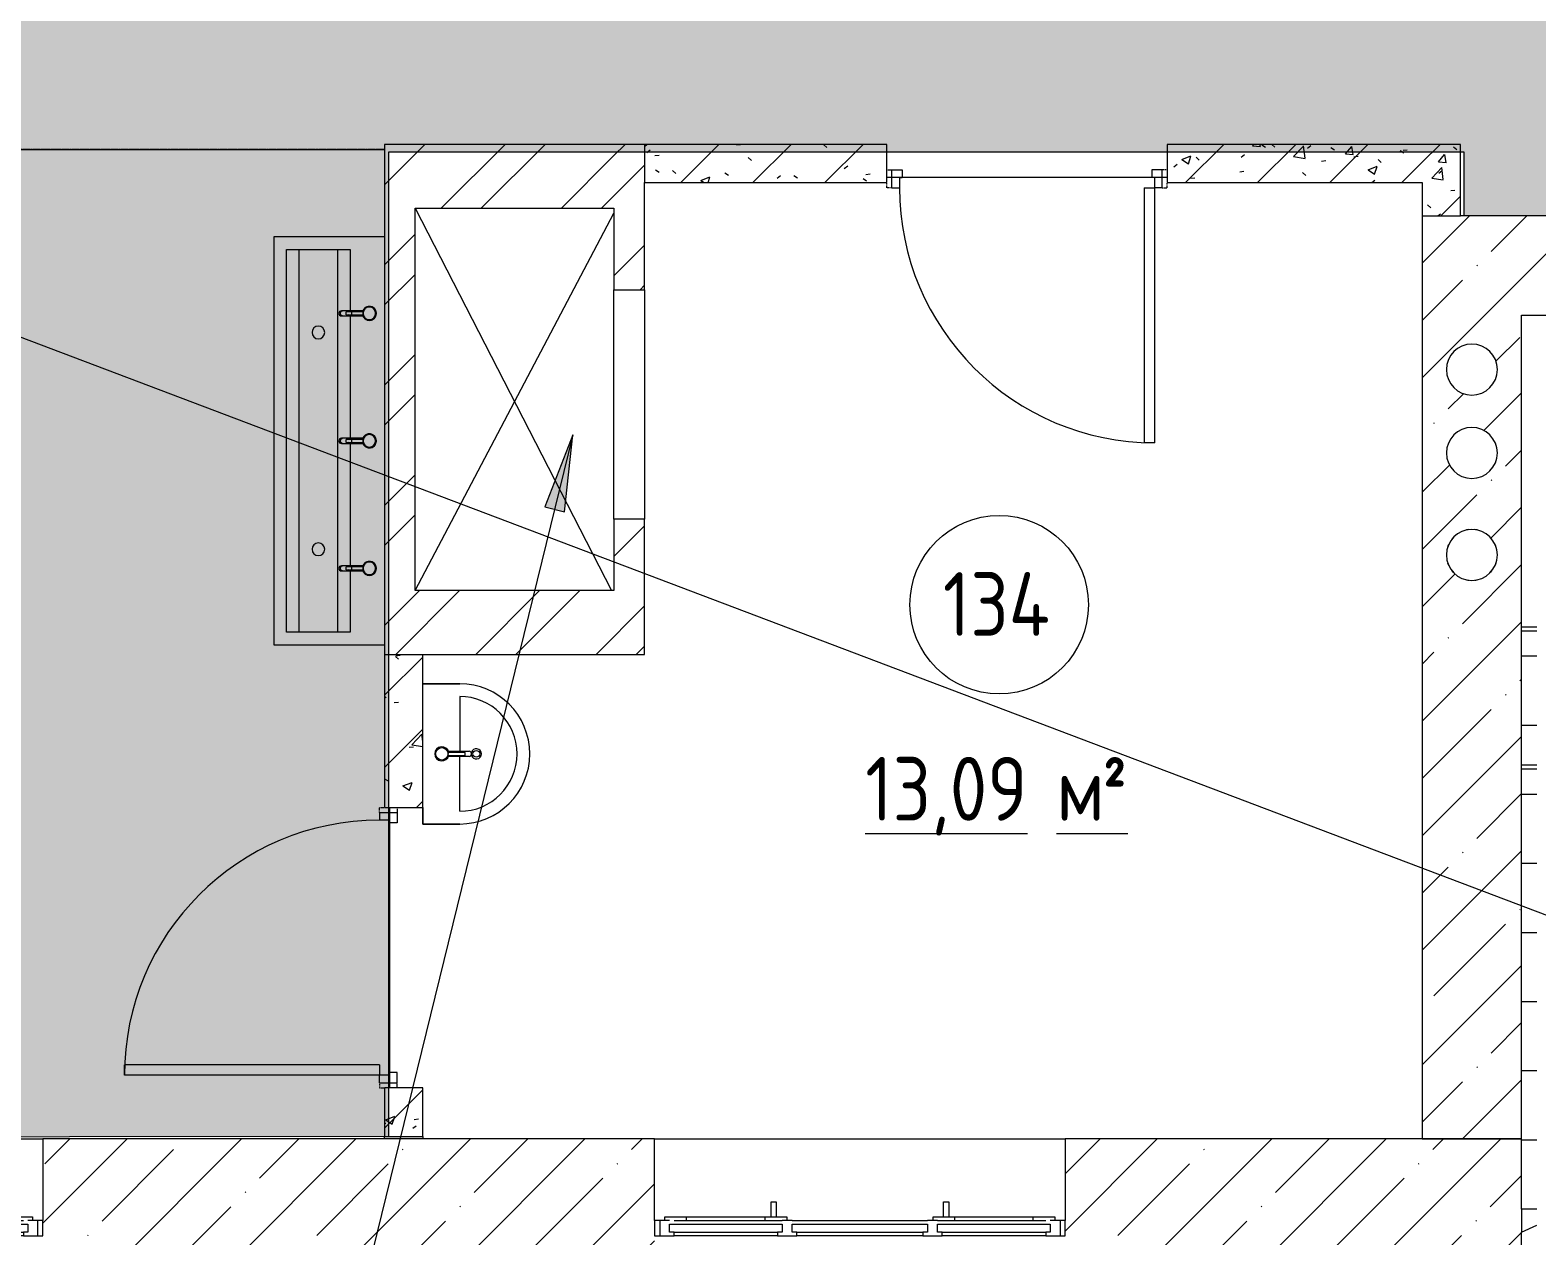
# Model space of a CAD drawing. Header units: millimetres. Extents: x -515342 to 330399, y -224905 to 507333.
# Drawn here: x -294778 to -288868, y -33004 to -28276 of the extents above; entities that cross this region are included whole.
import ezdxf

# ---------------------------------------------------------------- set-up
doc = ezdxf.new("R2010")
doc.units = ezdxf.units.MM
doc.linetypes.add('ASVP_Невидимые', pattern=[5, 3, -2])
doc.linetypes.add('ASVP_Штриховая_ш3 п1_5', pattern=[4.5, 3, -1.5])
doc.layers.get('0').update_dxf_attribs({"lineweight": 0})
for name, color, linetype, lineweight in [('_ Окна', 7, 'Continuous', 0), ('Аннотация', 7, 'Continuous', 0), ('Двери', 7, 'Continuous', 0), ('Лестницы', 7, 'Continuous', 0), ('Линии', 7, 'Continuous', 0), ('Линии разделители', 7, 'ASVP_Штриховая_ш3 п1_5', 0), ('Марки помещений', 7, 'Continuous', 0), ('Ограждение', 7, 'Continuous', 0), ('Окна', 7, 'Continuous', 0), ('Перекрытие', 7, 'Continuous', 0), ('Сантехника', 7, 'Continuous', 0), ('Стены внутренние', 7, 'Continuous', 0), ('Стены несущие', 7, 'Continuous', 0), ('Стены перегородки', 7, 'Continuous', 0), ('Стены штриховка', 7, 'Continuous', 0), ('экспертиза ДУ', 1, 'Continuous', 0), ('экспертиза условные обозначения', 1, 'Continuous', 0)]:
    doc.layers.add(name, color=color, linetype=linetype, lineweight=lineweight)
doc.styles.add('GOST Common_1', font='', dxfattribs={"width": 0.9, "height": 250})
doc.styles.add('GOST Common_2', font='', dxfattribs={"width": 0.9, "height": 250})
doc.styles.get('GOST Common_1').set_extended_font_data('GOST Common')
doc.styles.get('GOST Common_2').set_extended_font_data('GOST Common')
pattern_1 = [(45, (-374753.14, -35598.53), (-224.5064, 224.5064), []), (45, (-374528.64, -35598.53), (-224.5064, 224.5064), [396.875, -79.375, 3.353, -76.022])]
pattern_2 = [(45, (-374753.14, -35598.53), (-141.42136, 141.42136), [])]
pattern_3 = [(50, (-374753.14, -35598.53), (364.3679, -31.8783), [38.1, -419.1]), (355, (-374753.14, -35598.53), (-70.4859, 382.1133), [30.48, -335.28]), (100.451, (-374722.78, -35601.2), (293.885, 350.2334), [32.38, -356.18]), (46.184, (-374753.14, -35496.93), (542.1585, -84.0858), [57.15, -628.65]), (96.636, (-374707.96, -35503.94), (474.805, 494.8554), [48.57, -534.27]), (351.184, (-374753.14, -35496.93), (474.8102, 494.85), [45.72, -502.92]), (21, (-374702.34, -35522.33), (303.2285, -204.5305), [38.1, -419.1]), (326, (-374702.34, -35522.33), (123.6039, 368.376), [30.48, -335.28]), (71.451, (-374677.07, -35539.37), (426.8341, 163.8427), [32.38, -356.18]), (37.5, (-374753.14, -35598.53), (6.17665, 169.11015), [16.764, -314.452, 16.764, -323.596, -336.55]), (37.5, (-374753.14, -35598.53), (6.17665, 169.11015), [-671.576, 16.764, -319.786]), (7.5, (-374753.14, -35598.53), (133.63888, 200.3615), [16.764, -177.292, 16.764, -306.832, -128.27]), (7.5, (-374753.14, -35598.53), (133.63888, 200.3615), [-517.652, 16.764, -111.506]), (327.5, (-374866.43, -35598.53), (271.18182, -11.45836), [16.764, -110.236, 16.764, -379.476, -525.78]), (327.5, (-374866.43, -35598.53), (271.18182, -11.45836), [-523.24, 16.764, -509.016]), (317.5, (-374917.23, -35598.53), (296.2585, 50.85285), [16.764, -148.336, 16.764, -246.38, -373.38]), (317.5, (-374917.23, -35598.53), (296.2585, 50.85285), [-428.244, 16.764, -356.616])]
pattern_4 = [(45, (-374753.14, -35598.53), (-235.7317, 235.7317), []), (45, (-374596, -35598.53), (-235.7317, 235.7317), [])]

# ---------------------------------------------------------------- blocks, each defined once
blk = doc.blocks.new('Окно_ПВХ_3Створки_1Фрамуга-верх - АР_Окно_ОП_1820_h_х1570_3ст2фр-в-9695280-О_АР_П_1_0_000_План 1 этажа')
at = {"layer": '_ Окна'}
for p, q in [((-729, 130), (-805, 130)), ((-805, 130), (-805, 70)), ((-785, 70), (-785, 130)), ((-729, 116), (-729, 130)), ((-247, 130), (-323, 130)), ((-323, 130), (-323, 116)), ((-247, 116), (-247, 130)), ((323, 130), (247, 130)), ((247, 130), (247, 116)), ((323, 116), (323, 130)), ((729, 130), (729, 116)), ((805, 130), (729, 130)), ((785, 70), (785, 130)), ((805, 70), (805, 130)), ((-805, 70), (-747, 70)), ((-765, 56), (-765, 70)), ((-747, 84), (-747, 116)), ((-747, 116), (-729, 116)), ((-305, 84), (-747, 84)), ((-323, 116), (-729, 116)), ((-680, 70), (-680, 56)), ((-372, 70), (-372, 56)), ((-323, 116), (-305, 116)), ((-305, 116), (-305, 84)), ((-305, 70), (-265, 70)), ((-287, 70), (-287, 56)), ((-265, 84), (-265, 116)), ((-265, 116), (-247, 116)), ((265, 84), (-265, 84)), ((247, 116), (-247, 116)), ((247, 116), (265, 116)), ((265, 116), (265, 84)), ((265, 70), (305, 70)), ((287, 56), (287, 70)), ((305, 84), (305, 116)), ((305, 116), (323, 116)), ((747, 84), (305, 84)), ((729, 116), (323, 116)), ((372, 70), (372, 56)), ((680, 70), (680, 56)), ((729, 116), (747, 116)), ((747, 116), (747, 84)), ((747, 70), (805, 70)), ((765, 70), (765, 56)), ((-680, 56), (-765, 56)), ((-287, 56), (-372, 56)), ((372, 56), (287, 56)), ((765, 56), (680, 56))]:
    blk.add_line(p, q, dxfattribs=at)
at = {"layer": 'Окна'}
for p, q in [((-729, 130), (-323, 130)), ((-247, 130), (247, 130)), ((323, 130), (729, 130)), ((-305, 70), (-729, 70)), ((265, 70), (-265, 70)), ((729, 70), (305, 70)), ((-372, 56), (-680, 56)), ((-348.5, -4), (-348.5, 56)), ((-328.5, 56), (-328.5, -4)), ((328.5, -4), (328.5, 56)), ((348.5, 56), (348.5, -4)), ((680, 56), (372, 56)), ((-328.5, -4), (-348.5, -4)), ((348.5, -4), (328.5, -4))]:
    blk.add_line(p, q, dxfattribs=at)
blk = doc.blocks.new('Окно_ПВХ_3Створки_1Фрамуга-верх - АР_Окно_ОП_1820_h_х2370_3ст2фр-в-9695517-О_АР_П_1_0_000_План 1 этажа')
at = {"layer": '_ Окна'}
for p, q in [((-1129, 130), (-1205, 130)), ((-1205, 130), (-1205, 70)), ((-1185, 70), (-1185, 130)), ((-1129, 116), (-1129, 130)), ((-647, 130), (-723, 130)), ((-723, 130), (-723, 116)), ((-647, 116), (-647, 130)), ((723, 130), (647, 130)), ((647, 130), (647, 116)), ((723, 116), (723, 130)), ((1129, 130), (1129, 116)), ((1205, 130), (1129, 130)), ((1185, 70), (1185, 130)), ((1205, 70), (1205, 130)), ((-1205, 70), (-1147, 70)), ((-1165, 56), (-1165, 70)), ((-1147, 84), (-1147, 116)), ((-1147, 116), (-1129, 116)), ((-705, 84), (-1147, 84)), ((-723, 116), (-1129, 116)), ((-1080, 70), (-1080, 56)), ((-772, 70), (-772, 56)), ((-723, 116), (-705, 116)), ((-705, 116), (-705, 84)), ((-705, 70), (-665, 70)), ((-687, 70), (-687, 56)), ((-665, 84), (-665, 116)), ((-665, 116), (-647, 116)), ((665, 84), (-665, 84)), ((647, 116), (-647, 116)), ((647, 116), (665, 116)), ((665, 116), (665, 84)), ((665, 70), (705, 70)), ((687, 56), (687, 70)), ((705, 84), (705, 116)), ((705, 116), (723, 116)), ((1147, 84), (705, 84)), ((1129, 116), (723, 116)), ((772, 70), (772, 56)), ((1080, 70), (1080, 56)), ((1129, 116), (1147, 116)), ((1147, 116), (1147, 84)), ((1147, 70), (1205, 70)), ((1165, 70), (1165, 56)), ((-1080, 56), (-1165, 56)), ((-687, 56), (-772, 56)), ((772, 56), (687, 56)), ((1165, 56), (1080, 56))]:
    blk.add_line(p, q, dxfattribs=at)
at = {"layer": 'Окна'}
for p, q in [((-1129, 130), (-723, 130)), ((-647, 130), (647, 130)), ((723, 130), (1129, 130)), ((-705, 70), (-1129, 70)), ((665, 70), (-665, 70)), ((1129, 70), (705, 70)), ((-772, 56), (-1080, 56)), ((-748.5, -4), (-748.5, 56)), ((-728.5, 56), (-728.5, -4)), ((728.5, -4), (728.5, 56)), ((748.5, 56), (748.5, -4)), ((1080, 56), (772, 56)), ((-728.5, -4), (-748.5, -4)), ((748.5, -4), (728.5, -4))]:
    blk.add_line(p, q, dxfattribs=at)
blk = doc.blocks.new('СД_Люблино_Фасады_rvt-1-О_АР_П_1_0_000_План 1 этажа')
at = {"layer": 'Стены внутренние'}
h = blk.add_hatch(dxfattribs=at)
h.set_pattern_fill('FP_1', color=256, style=0, pattern_type=2)
h.set_pattern_definition([(45, (0, 0), (-224.5064, 224.5064), []), (45, (224.5, 0), (-224.5064, 224.5064), [396.875, -79.375, 3.353, -76.022])])
h.paths.add_polyline_path([(80024.6, 2475), (82424.6, 2475), (82424.6, 2975), (80024.6, 2975), (80024.6, 2595)])
h.paths.add_polyline_path([(84034.6, 2475), (85825, 2475), (85825, 2975), (84034.6, 2975), (84034.6, 2595)])
h.paths.add_polyline_path([(77241.8, 2475), (77614.6, 2475), (77614.6, 2975), (76428.8, 2975), (76428.8, 2475)])
h.paths.add_polyline_path([(71654.3, 2475), (74018.8, 2475), (74018.8, 2975), (71654.3, 2975), (71654.3, 2595)])
h.paths.add_polyline_path([(70044.3, 2475), (70044.3, 2975), (68833.2, 2975), (68833.2, 2475), (69547.1, 2475)])
h.paths.add_polyline_path([(66581.6, 2475), (67223.2, 2475), (67223.2, 2975), (66055, 2975), (66055, 2475)])
h.paths.add_polyline_path([(63916.6, 2475), (64445, 2475), (64445, 2975), (63279.5, 2975), (63279.5, 2475)])
h.paths.add_polyline_path([(59655, 2475), (61669.5, 2475), (61669.5, 2975), (59655, 2974.9)])
for p, q in [((77614.6, 2975), (80024.6, 2975)), ((82424.6, 2975), (84034.6, 2975))]:
    blk.add_line(p, q, dxfattribs=at)
at = {"layer": 'Стены несущие'}
for p, q in [((82424.6, 2975), (80024.6, 2975)), ((80024.6, 2975), (80024.6, 2655)), ((82424.6, 2655), (82424.6, 2975)), ((85825, 2975), (84034.6, 2975)), ((84034.6, 2975), (84034.6, 2655)), ((85825, 2699.6), (85825, 2975)), ((85825, 2475), (85825, 2609.2))]:
    blk.add_line(p, q, dxfattribs=at)
at = {"layer": 'Окна', "lineweight": 9, "rotation": 180}
for name, p in [('Окно_ПВХ_3Створки_1Фрамуга-верх - АР_Окно_ОП_1820_h_х2370_3ст2фр-в-9695517-О_АР_П_1_0_000_План 1 этажа', (78819.6, 2725)), ('Окно_ПВХ_3Створки_1Фрамуга-верх - АР_Окно_ОП_1820_h_х1570_3ст2фр-в-9695280-О_АР_П_1_0_000_План 1 этажа', (83229.6, 2725))]:
    blk.add_blockref(name, p, dxfattribs=at)
blk = doc.blocks.new('Дверь_Деревянная_1 полотно - АР_Дверь_Межкомнатная_1000х2000h_полотно__Г_Пр-9571013-О_АР_П_1_0_000_План 1 этажа')
at = {"layer": 'Двери', "lineweight": 18}
for p, q in [((-500, 95), (-500, 1095)), ((-500, 1095), (-460, 1095)), ((-460, 95), (-460, 1095)), ((-530, 95), (-500, 95)), ((-530, 95), (-530, 25)), ((-500, 55), (-500, 95)), ((-460, 95), (-500, 95)), ((530, 95), (500, 95)), ((500, 55), (500, 95)), ((530, 95), (530, 25)), ((-530, 25), (-490, 25)), ((-500, 55), (-490, 55)), ((-490, 25), (-490, 55)), ((500, 55), (490, 55)), ((490, 25), (490, 55)), ((530, 25), (490, 25))]:
    blk.add_line(p, q, dxfattribs=at)
at = {"layer": 'Двери', "linetype": 'ASVP_Невидимые', "lineweight": 18}
for p, q in [((-550, 95), (-550, 75)), ((-530, 95), (-550, 95)), ((530, 95), (550, 95)), ((550, 95), (550, 75)), ((-550, 25), (-530, 25)), ((550, 25), (530, 25))]:
    blk.add_line(p, q, dxfattribs=at)
at = {"layer": 'Двери', "lineweight": 18}
blk.add_arc((-500, 95), 1000, 0, 90, dxfattribs=at)
blk = doc.blocks.new('2D_Раковина - АР_Сантехнические приборы_Раковина 550х420-V226-О_АР_П_1_0_000_План 1 этажа')
at = {"layer": 'Сантехника'}
for p, q in [((-119.1, 175.6), (-119.1, 256.9)), ((-115.1, 241), (-115.1, 174.6)), ((-103.1, 241), (-115.1, 241)), ((-103.1, 174.6), (-103.1, 241)), ((-99.1, 256.9), (-99.1, 175.6)), ((-384.1, 220), (-384.1, 75)), ((-384.1, 75), (-384.1, 220)), ((-334.1, 220), (-119.1, 220)), ((115.9, 220), (-99.1, 220)), ((165.9, 75), (165.9, 220)), ((165.9, 220), (165.9, 75)), ((100.9, 75), (165.9, 75)), ((165.9, 75), (100.9, 75))]:
    blk.add_line(p, q, dxfattribs=at)
for centre, radius in [((-109.1, 285), 13.3), ((-109.1, 150), 24.5)]:
    blk.add_circle(centre, radius, dxfattribs=at)
for centre, radius, start, end in [((-109.1, 220), 275, 360, 180), ((-109.1, 220), 275, 360, 180), ((-109.1, 220), 225, 0, 180), ((-109.1, 285), 20, 284.14377, 255.85623), ((-109.1, 256.9), 10, 0, 180), ((-109.1, 150), 27.5, 102.60426, 77.39774), ((-109.1, 150), 25.3, 76.29328, 103.7089)]:
    blk.add_arc(centre, radius, start, end, dxfattribs=at)
blk = doc.blocks.new('АР_Раковина коллективная - АР_Раковина коллективная 2-9486707-О_АР_П_1_0_000_План 1 этажа')
at = {"layer": 'Сантехника'}
for p, q in [((81365, 6512.3), (80930.8, 6512.3)), ((80930.8, 6512.3), (80930.8, 4912.3)), ((80980.8, 4962.3), (80980.8, 6462.3)), ((80980.8, 6462.3), (81230.8, 6462.3)), ((81030.8, 4962.3), (81030.8, 6462.3)), ((81180.8, 6462.3), (81180.8, 4962.3)), ((81230.8, 6462.3), (81230.8, 6222.3)), ((81230.8, 6202.4), (81230.8, 5722.3)), ((81230.8, 5702.4), (81230.8, 5222.3)), ((81230.8, 5202.4), (81230.8, 4962.3)), ((80930.8, 4912.3), (81365, 4912.3)), ((81230.8, 4962.3), (80980.8, 4962.3))]:
    blk.add_line(p, q, dxfattribs=at)
for centre, start, end in [((81105.8, 6137.3), 90, 270), ((81105.8, 6137.3), 270, 90), ((81105.8, 5287.3), 90, 270), ((81105.8, 5287.3), 270, 90)]:
    blk.add_arc(centre, 25, start, end, dxfattribs=at)
blk = doc.blocks.new('АР_Смеситель для коллективной раковины_ГОСТ25809-96 - АР_Смеситель_Для умывальника_Однорукояточный-8292415-О_АР_П_1_0_000_План 1 этажа')
at = {"layer": 'Сантехника'}
for p, q in [((81199.7, 5222.3), (81195.8, 5222.3)), ((81195.8, 5202.3), (81199.7, 5202.3)), ((81222.4, 5222.3), (81199.7, 5222.3)), ((81199.7, 5202.3), (81222.4, 5202.3)), ((81235.5, 5218.3), (81214.8, 5218.3)), ((81214.8, 5217.3), (81214.8, 5218.3)), ((81214.8, 5218.3), (81214.8, 5217.3)), ((81214.8, 5207.3), (81214.8, 5217.3)), ((81214.8, 5207.3), (81214.8, 5206.3)), ((81214.8, 5206.3), (81214.8, 5207.3)), ((81214.8, 5206.3), (81235.5, 5206.3)), ((81280.6, 5222.3), (81222.4, 5222.3)), ((81222.4, 5202.3), (81280.6, 5202.3)), ((81281.2, 5218.3), (81235.5, 5218.3)), ((81235.5, 5206.3), (81281.2, 5206.3)), ((81235.6, 5217.3), (81235.6, 5207.3))]:
    blk.add_line(p, q, dxfattribs=at)
for radius, start, end in [(27.5, 90, 168.92236), (27.5, 191.0769, 270), (27.5, 135, 168.02326), (27.5, 191.97737, 225), (24.5, 90, 270), (24.5, 165, 169.77016), (24.5, 165, 169.77016), (24.5, 190.22984, 195), (24.5, 190.22984, 195), (27.5, 113.3122, 126.68809), (27.5, 90, 108.02305), (27.5, 71.97695, 90), (27.5, 270, 90), (24.5, 270, 90), (27.5, 53.31191, 66.6878), (27.5, 11.97674, 45), (27.5, 315, 348.02263), (27.5, 353.31162, 6.68751), (27.5, 233.31278, 246.68867), (27.5, 251.97766, 270), (27.5, 270, 288.02234), (27.5, 293.31133, 306.68722)]:
    blk.add_arc((81305.8, 5212.3), radius, start, end, dxfattribs=at)
for start_param, end_param in [(0, 1.570796), (1.570796, 3.141593)]:
    blk.add_ellipse((81195.8, 5212.3), major_axis=(0, 10), ratio=0.965926, start_param=start_param, end_param=end_param, dxfattribs=at)
for points, knots in [([(81192.6, 5212.3), (81192.6, 5213.2), (81192.7, 5214.5), (81193.1, 5216.2), (81193.5, 5217.4), (81194, 5218.3), (81194.4, 5218.9), (81194.8, 5219.6), (81195.4, 5220.3), (81196, 5220.9), (81196.5, 5221.3), (81197, 5221.6), (81197.4, 5221.8), (81197.8, 5222), (81198.3, 5222.2), (81198.7, 5222.3), (81199.2, 5222.3), (81199.5, 5222.3), (81199.7, 5222.3)], [0, 0, 0, 0, 0.0833333, 0.125, 0.1666667, 0.2083333, 0.2291667, 0.25, 0.2916667, 0.3333333, 0.3541667, 0.375, 0.3958333, 0.4166667, 0.4375, 0.4583333, 0.4791667, 0.5, 0.5, 0.5, 0.5]), ([(81199.7, 5202.3), (81199.5, 5202.3), (81199.2, 5202.4), (81198.7, 5202.4), (81198.3, 5202.5), (81197.8, 5202.7), (81197.4, 5202.9), (81197, 5203.1), (81196.5, 5203.4), (81196.1, 5203.7), (81195.7, 5204), (81195.2, 5204.5), (81194.8, 5205.1), (81194.4, 5205.7), (81194, 5206.4), (81193.5, 5207.3), (81193.1, 5208.5), (81192.7, 5210.2), (81192.6, 5211.5), (81192.6, 5212.3)], [0.5, 0.5, 0.5, 0.5, 0.5208333, 0.5416667, 0.5625, 0.5833333, 0.6041667, 0.625, 0.6458333, 0.6666667, 0.6875, 0.7083333, 0.75, 0.7708333, 0.7916667, 0.8333333, 0.875, 0.9166667, 1, 1, 1, 1]), ([(81226.1, 5217.3), (81225.7, 5218.9), (81224.9, 5220.8), (81223.5, 5222.1), (81222.8, 5222.3), (81222.4, 5222.3)], [0.1666667, 0.1666667, 0.1666667, 0.1666667, 0.3333333, 0.4166667, 0.5, 0.5, 0.5, 0.5]), ([(81235.1, 5218.3), (81235.1, 5218.3), (81235.1, 5218.3), (81235.1, 5218.2), (81235, 5218.1), (81235, 5217.8), (81235, 5217.5), (81235, 5217.3)], [0, 0, 0, 0, 0.166667, 0.333333, 0.5, 0.666667, 1, 1, 1, 1]), ([(81235.5, 5206.3), (81235.5, 5206.3), (81235.6, 5206.4), (81235.6, 5206.5), (81235.6, 5206.6), (81235.6, 5206.9), (81235.6, 5207.2), (81235.6, 5207.3)], [0, 0, 0, 0, 0.166667, 0.333333, 0.5, 0.666667, 1, 1, 1, 1]), ([(81282.2, 5219), (81282.2, 5218.9), (81282.2, 5218.8), (81282.1, 5218.4), (81281.9, 5217.8), (81281.8, 5217.2), (81281.7, 5216.9)], [0.77430556, 0.77430556, 0.77430556, 0.77430556, 0.78298611, 0.79166667, 0.82638889, 0.86111111, 0.86111111, 0.86111111, 0.86111111]), ([(81281.7, 5207.8), (81281.8, 5207.6), (81281.9, 5207.1), (81282, 5206.5), (81282.1, 5206.1), (81282.2, 5205.9), (81282.2, 5205.8)], [0.13888889, 0.13888889, 0.13888889, 0.13888889, 0.16666667, 0.19444444, 0.20833333, 0.22222222, 0.22222222, 0.22222222, 0.22222222])]:
    blk.add_open_spline(points, degree=3, knots=knots, dxfattribs=at)
for points in [[(81222.4, 5202.3), (81222.8, 5202.3), (81223.5, 5202.6), (81224.6, 5203.6), (81225.4, 5205.2), (81225.9, 5206.6), (81226.1, 5207.3)], [(81235, 5207.3), (81235, 5207.2), (81235, 5206.8), (81235.1, 5206.4), (81235.1, 5206.3), (81235.1, 5206.3)], [(81235.6, 5217.3), (81235.6, 5217.5), (81235.6, 5217.9), (81235.6, 5218.2), (81235.5, 5218.3), (81235.5, 5218.3)], [(81281.1, 5217.3), (81280.7, 5215.7), (81280.4, 5212.3), (81280.7, 5209), (81281.1, 5207.3)], [(81280.7, 5218.2), (81280.7, 5218.3), (81280.8, 5218.3), (81280.8, 5218.3), (81280.8, 5218.3)], [(81280.8, 5206.3), (81280.8, 5206.3), (81280.8, 5206.4), (81280.7, 5206.4)], [(81281.2, 5218.3), (81281.2, 5218.3), (81281.2, 5218.2), (81281.2, 5218.1), (81281.2, 5217.8), (81281.1, 5217.6), (81281.1, 5217.4), (81281.1, 5217.3)], [(81281.1, 5207.3), (81281.1, 5207.3), (81281.1, 5207.1), (81281.2, 5206.8), (81281.2, 5206.6), (81281.2, 5206.5), (81281.2, 5206.4), (81281.2, 5206.4)]]:
    blk.add_open_spline(points, degree=3, dxfattribs=at)
blk = doc.blocks.new('АР_Смеситель для коллективной раковины_ГОСТ25809-96 - АР_Смеситель_Для умывальника_Однорукояточный-V227-О_АР_П_1_0_000_План 1 этажа')
at = {"layer": 'Сантехника'}
for p, q in [((81199.7, 5722.3), (81195.8, 5722.3)), ((81195.8, 5702.3), (81199.7, 5702.3)), ((81222.4, 5722.3), (81199.7, 5722.3)), ((81199.7, 5702.3), (81222.4, 5702.3)), ((81235.5, 5718.3), (81214.8, 5718.3)), ((81214.8, 5717.3), (81214.8, 5718.3)), ((81214.8, 5718.3), (81214.8, 5717.3)), ((81214.8, 5707.3), (81214.8, 5717.3)), ((81214.8, 5707.3), (81214.8, 5706.3)), ((81214.8, 5706.3), (81214.8, 5707.3)), ((81214.8, 5706.3), (81235.5, 5706.3)), ((81280.6, 5722.3), (81222.4, 5722.3)), ((81222.4, 5702.3), (81280.6, 5702.3)), ((81281.2, 5718.3), (81235.5, 5718.3)), ((81235.5, 5706.3), (81281.2, 5706.3)), ((81235.6, 5717.3), (81235.6, 5707.3))]:
    blk.add_line(p, q, dxfattribs=at)
for radius, start, end in [(27.5, 90, 168.92236), (24.5, 90, 270), (27.5, 113.3122, 126.68809), (27.5, 90, 108.02305), (27.5, 71.97695, 90), (27.5, 270, 90), (24.5, 270, 90), (27.5, 53.31191, 66.6878), (27.5, 191.0769, 270), (27.5, 151.33277, 168.02326), (27.5, 191.97737, 225), (24.5, 165, 169.77016), (24.5, 165, 169.77016), (24.5, 190.22984, 195), (24.5, 190.22984, 195), (27.5, 135, 150), (27.5, 233.31278, 246.68867), (27.5, 251.97766, 270), (27.5, 270, 288.02234), (27.5, 293.31133, 306.68722), (27.5, 30, 45), (27.5, 315, 348.02263), (27.5, 11.97674, 28.66723), (27.5, 353.31162, 6.68751)]:
    blk.add_arc((81305.8, 5712.3), radius, start, end, dxfattribs=at)
for start_param, end_param in [(0, 1.570796), (1.570796, 3.141593)]:
    blk.add_ellipse((81195.8, 5712.3), major_axis=(0, 10), ratio=0.965926, start_param=start_param, end_param=end_param, dxfattribs=at)
for points, knots in [([(81192.6, 5712.3), (81192.6, 5713.2), (81192.7, 5714.5), (81193.1, 5716.2), (81193.5, 5717.4), (81194, 5718.3), (81194.4, 5718.9), (81194.8, 5719.6), (81195.4, 5720.3), (81196, 5720.9), (81196.5, 5721.3), (81197, 5721.6), (81197.4, 5721.8), (81197.8, 5722), (81198.3, 5722.2), (81198.7, 5722.3), (81199.2, 5722.3), (81199.5, 5722.3), (81199.7, 5722.3)], [0, 0, 0, 0, 0.0833333, 0.125, 0.1666667, 0.2083333, 0.2291667, 0.25, 0.2916667, 0.3333333, 0.3541667, 0.375, 0.3958333, 0.4166667, 0.4375, 0.4583333, 0.4791667, 0.5, 0.5, 0.5, 0.5]), ([(81199.7, 5702.3), (81199.5, 5702.3), (81199.2, 5702.4), (81198.7, 5702.4), (81198.3, 5702.5), (81197.8, 5702.7), (81197.4, 5702.9), (81197, 5703.1), (81196.5, 5703.4), (81196.1, 5703.7), (81195.7, 5704), (81195.2, 5704.5), (81194.8, 5705.1), (81194.4, 5705.7), (81194, 5706.4), (81193.5, 5707.3), (81193.1, 5708.5), (81192.7, 5710.2), (81192.6, 5711.5), (81192.6, 5712.3)], [0.5, 0.5, 0.5, 0.5, 0.5208333, 0.5416667, 0.5625, 0.5833333, 0.6041667, 0.625, 0.6458333, 0.6666667, 0.6875, 0.7083333, 0.75, 0.7708333, 0.7916667, 0.8333333, 0.875, 0.9166667, 1, 1, 1, 1]), ([(81226.1, 5717.3), (81225.7, 5718.9), (81224.9, 5720.8), (81223.5, 5722.1), (81222.8, 5722.3), (81222.4, 5722.3)], [0.1666667, 0.1666667, 0.1666667, 0.1666667, 0.3333333, 0.4166667, 0.5, 0.5, 0.5, 0.5]), ([(81235.1, 5718.3), (81235.1, 5718.3), (81235.1, 5718.3), (81235.1, 5718.2), (81235, 5718.1), (81235, 5717.8), (81235, 5717.5), (81235, 5717.3)], [0, 0, 0, 0, 0.166667, 0.333333, 0.5, 0.666667, 1, 1, 1, 1]), ([(81235.5, 5706.3), (81235.5, 5706.3), (81235.6, 5706.4), (81235.6, 5706.5), (81235.6, 5706.6), (81235.6, 5706.9), (81235.6, 5707.2), (81235.6, 5707.3)], [0, 0, 0, 0, 0.166667, 0.333333, 0.5, 0.666667, 1, 1, 1, 1]), ([(81282.2, 5719), (81282.2, 5718.9), (81282.2, 5718.8), (81282.1, 5718.4), (81281.9, 5717.8), (81281.8, 5717.2), (81281.7, 5716.9)], [0.77430556, 0.77430556, 0.77430556, 0.77430556, 0.78298611, 0.79166667, 0.82638889, 0.86111111, 0.86111111, 0.86111111, 0.86111111]), ([(81281.7, 5707.8), (81281.8, 5707.6), (81281.9, 5707.1), (81282, 5706.5), (81282.1, 5706.1), (81282.2, 5705.9), (81282.2, 5705.8)], [0.13888889, 0.13888889, 0.13888889, 0.13888889, 0.16666667, 0.19444444, 0.20833333, 0.22222222, 0.22222222, 0.22222222, 0.22222222])]:
    blk.add_open_spline(points, degree=3, knots=knots, dxfattribs=at)
for points in [[(81222.4, 5702.3), (81222.8, 5702.3), (81223.5, 5702.6), (81224.6, 5703.6), (81225.4, 5705.2), (81225.9, 5706.6), (81226.1, 5707.3)], [(81235, 5707.3), (81235, 5707.2), (81235, 5706.8), (81235.1, 5706.4), (81235.1, 5706.3), (81235.1, 5706.3)], [(81235.6, 5717.3), (81235.6, 5717.5), (81235.6, 5717.9), (81235.6, 5718.2), (81235.5, 5718.3), (81235.5, 5718.3)], [(81281.1, 5717.3), (81280.7, 5715.7), (81280.4, 5712.3), (81280.7, 5709), (81281.1, 5707.3)], [(81280.7, 5718.2), (81280.7, 5718.3), (81280.8, 5718.3), (81280.8, 5718.3), (81280.8, 5718.3)], [(81280.8, 5706.3), (81280.8, 5706.3), (81280.8, 5706.4), (81280.7, 5706.4)], [(81281.2, 5718.3), (81281.2, 5718.3), (81281.2, 5718.2), (81281.2, 5718.1), (81281.2, 5717.8), (81281.1, 5717.6), (81281.1, 5717.4), (81281.1, 5717.3)], [(81281.1, 5707.3), (81281.1, 5707.3), (81281.1, 5707.1), (81281.2, 5706.8), (81281.2, 5706.6), (81281.2, 5706.5), (81281.2, 5706.4), (81281.2, 5706.4)]]:
    blk.add_open_spline(points, degree=3, dxfattribs=at)
blk = doc.blocks.new('Элемент ограждения_Опора Г-образная - АР_Ограждение_Опора_D15 высота60 консоль80-139754-О_АР_П_1_0_000_План 1 этажа')
at = {"layer": 'Ограждение'}
for p, q in [((-7.5, 80), (-7.5, 20)), ((7.5, 20), (7.5, 80))]:
    blk.add_line(p, q, dxfattribs=at)
blk = doc.blocks.new('ASVP_Марка_Помещение_ДваЗначения - Номер Площадь-685795-О_АР_П_1_0_000_План 1 этажа')
at = {"layer": 'Марки помещений'}
blk.add_circle((0, 0), 3.5, dxfattribs=at)

msp = doc.modelspace()

# ---------------------------------------------------------------- hatches: boundary and pattern name
at = {"layer": 'Аннотация'}
msp.add_hatch(color=256, dxfattribs=at).paths.add_polyline_path([(-292648.7962, -29863.1216), (-292758.7956, -30145.0081), (-292682.0899, -30163.873)])
at = {"layer": 'Стены внутренние'}
h = msp.add_hatch(dxfattribs=at)
h.set_pattern_fill('FP_2', color=256, style=0, pattern_type=2)
h.set_pattern_definition(pattern_4)
h.paths.add_polyline_path([(-293268.1427, -28973.5295), (-292488.1427, -28973.5295), (-292488.1427, -28723.5295), (-293388.1427, -28723.5295), (-293388.1427, -28973.5295)])
h = msp.add_hatch(dxfattribs=at)
h.set_pattern_fill('FP_2', color=256, style=0, pattern_type=2)
h.set_pattern_definition(pattern_4)
h.paths.add_polyline_path([(-292368.1427, -30473.5295), (-292368.1427, -30193.5295), (-292488.1427, -30193.5295), (-292488.1427, -30473.5295)])
h.paths.add_polyline_path([(-292368.1427, -29293.5295), (-292368.1427, -28723.5295), (-292488.1427, -28723.5295), (-292488.1427, -29293.5295)])
h = msp.add_hatch(dxfattribs=at)
h.set_pattern_fill('FP_3', color=256, style=0, pattern_type=2)
h.set_pattern_definition(pattern_2)
h.paths.add_polyline_path([(-289318.1427, -28873.5295), (-289318.1427, -28723.5295), (-290318.1427, -28723.5295), (-290318.1427, -28873.5295)])
h.paths.add_polyline_path([(-291418.1427, -28873.5295), (-291418.1427, -28723.5295), (-292368.1427, -28723.5295), (-292368.1427, -28873.5295), (-292181.2636, -28873.5295)])
h = msp.add_hatch(dxfattribs=at)
h.set_pattern_fill('FP_4', color=256, style=0, pattern_type=2)
h.set_pattern_definition(pattern_3)
h.paths.add_polyline_path([(-289318.1427, -28873.5295), (-289318.1427, -28723.5295), (-290318.1427, -28723.5295), (-290318.1427, -28873.5295)])
h.paths.add_polyline_path([(-291418.1427, -28873.5295), (-291418.1427, -28723.5295), (-292368.1427, -28723.5295), (-292368.1427, -28873.5295), (-292181.2636, -28873.5295)])
h = msp.add_hatch(dxfattribs=at)
h.set_pattern_fill('FP_3', color=256, style=0, pattern_type=2)
h.set_pattern_definition(pattern_2)
h.paths.add_polyline_path([(-289168.1427, -29003.5295), (-289168.1427, -28723.5295), (-289318.1427, -28723.5295), (-289318.1427, -29003.5295)])
h = msp.add_hatch(dxfattribs=at)
h.set_pattern_fill('FP_4', color=256, style=0, pattern_type=2)
h.set_pattern_definition(pattern_3)
h.paths.add_polyline_path([(-289168.1427, -29003.5295), (-289168.1427, -28723.5295), (-289318.1427, -28723.5295), (-289318.1427, -29003.5295)])
h = msp.add_hatch(dxfattribs=at)
h.set_pattern_fill('FP_2', color=256, style=0, pattern_type=2)
h.set_pattern_definition(pattern_4)
h.paths.add_polyline_path([(-293268.1427, -30473.5295), (-293268.1427, -28973.5295), (-293388.1427, -28973.5295), (-293388.1427, -30473.5295)])
h = msp.add_hatch(dxfattribs=at)
h.set_pattern_fill('FP_1', color=256, style=0, pattern_type=2)
h.set_pattern_definition(pattern_1)
h.paths.add_polyline_path([(-288538.1427, -29393.5295), (-288538.1427, -29003.5295), (-289318.1427, -29003.5295), (-289318.1427, -29393.5295), (-288627.8754, -29393.5295)])
h = msp.add_hatch(dxfattribs=at)
h.set_pattern_fill('FP_1', color=256, style=0, pattern_type=2)
h.set_pattern_definition(pattern_1)
h.paths.add_polyline_path([(-289318.1427, -32623.5894), (-288928.1427, -32623.5894), (-288928.1427, -29393.5295), (-289318.1427, -29393.5295), (-289318.1427, -32593.9361)])
h.paths.add_polyline_path([(-289140.5075, -30432.0103), (-289173.1427, -30420.132), (-289199.7471, -30397.8083), (-289217.1119, -30367.7315), (-289223.1427, -30333.5295), (-289217.1119, -30299.3275), (-289199.7471, -30269.2507), (-289173.1427, -30246.927), (-289140.5075, -30235.0487), (-289105.7778, -30235.0487), (-289072.0489, -30247.8447), (-289046.5382, -30269.2507), (-289029.1734, -30299.3275), (-289023.1427, -30333.5295), (-289029.1734, -30367.7315), (-289046.5382, -30397.8083), (-289073.1427, -30420.132), (-289105.7778, -30432.0103)])
h.paths.add_polyline_path([(-289140.5075, -30032.0103), (-289173.1427, -30020.132), (-289199.7471, -29997.8083), (-289217.1119, -29967.7315), (-289223.1427, -29933.5295), (-289217.1119, -29899.3275), (-289199.7471, -29869.2507), (-289173.1427, -29846.927), (-289140.5075, -29835.0487), (-289105.7778, -29835.0487), (-289073.1427, -29846.927), (-289046.5382, -29869.2507), (-289029.1734, -29899.3275), (-289023.1427, -29933.5295), (-289029.1734, -29967.7315), (-289046.5382, -29997.8083), (-289073.1427, -30020.132), (-289105.7778, -30032.0103)])
h.paths.add_polyline_path([(-289140.5075, -29705.1812), (-289173.1427, -29693.303), (-289199.7471, -29670.9792), (-289217.1119, -29640.9024), (-289223.1427, -29606.7004), (-289217.1119, -29572.4984), (-289199.7471, -29542.4217), (-289173.1427, -29520.0979), (-289140.5075, -29508.2196), (-289105.7778, -29508.2196), (-289073.1427, -29520.0979), (-289046.5382, -29542.4217), (-289029.1734, -29572.4984), (-289023.1427, -29606.7004), (-289029.1734, -29640.9024), (-289046.5382, -29670.9792), (-289073.1427, -29693.303), (-289105.7778, -29705.1812)])
h = msp.add_hatch(dxfattribs=at)
h.set_pattern_fill('FP_2', color=256, style=0, pattern_type=2)
h.set_pattern_definition(pattern_4)
h.paths.add_polyline_path([(-292368.1427, -30723.5295), (-292368.1427, -30473.5295), (-293388.1427, -30473.5295), (-293388.1427, -30723.5295), (-293069.6107, -30723.5295)])
h = msp.add_hatch(dxfattribs=at)
h.set_pattern_fill('FP_3', color=256, style=0, pattern_type=2)
h.set_pattern_definition(pattern_2)
h.paths.add_polyline_path([(-293238.1427, -32613.5894), (-293238.1427, -32423.5295), (-293388.1427, -32423.5295), (-293388.1427, -32613.5894)])
h.paths.add_polyline_path([(-293388.1427, -31323.5295), (-293238.1427, -31323.5295), (-293238.1427, -30723.5295), (-293388.1427, -30723.5295), (-293388.1427, -30961.3917)])
h = msp.add_hatch(dxfattribs=at)
h.set_pattern_fill('FP_4', color=256, style=0, pattern_type=2)
h.set_pattern_definition(pattern_3)
h.paths.add_polyline_path([(-293238.1427, -32613.5894), (-293238.1427, -32423.5295), (-293388.1427, -32423.5295), (-293388.1427, -32613.5894)])
h.paths.add_polyline_path([(-293388.1427, -31323.5295), (-293238.1427, -31323.5295), (-293238.1427, -30723.5295), (-293388.1427, -30723.5295), (-293388.1427, -30961.3917)])
at = {"layer": 'экспертиза условные обозначения'}
h = msp.add_hatch(dxfattribs=at)
h.set_pattern_fill('GRASS', color=3, scale=24)
h.set_pattern_definition([(90, (-374753.14, -35598.53), (-431.0523, 431.0523), [114.3, -747.8046]), (45, (-374753.14, -35598.5), (-431.0523, 431.0523), [114.3, -495.3]), (135, (-374753.14, -35598.5), (-431.0523, -431.0523), [114.3, -495.3])])
h.paths.add_polyline_path([(-318658.1427, -27198.5295), (-318308.1427, -27198.5295), (-318308.1427, -26598.5295), (-273318.1427, -26598.5295), (-273318.1427, -29013.5295), (-276943.1427, -29013.5295), (-276943.1427, -29403.5295), (-276173.1427, -29403.5295), (-276173.1427, -32473.5894), (-279060.6037, -32473.5894), (-279032.2134, -29003.5295), (-283878.1427, -29003.5295), (-283878.1427, -32198.5894), (-285248.1427, -32198.5894), (-285248.1427, -29003.5295), (-289153.1427, -29003.5295), (-289153.1427, -28753.7894), (-293372.3527, -28753.7894), (-293372.3527, -32613.5894), (-302134.3783, -32622.5978), (-302134.3783, -28774.0894), (-304358.8783, -28774.0894), (-304358.8783, -28728.5894), (-318308.1427, -28728.5894), (-318308.1427, -28598.5295), (-318658.1427, -28598.5295)])

# ---------------------------------------------------------------- linework, layer by layer
at = {"layer": 'Аннотация'}
for p, q in [((-292648.7962, -29863.1216), (-293837.9543, -34698.3028)), ((-292648.7962, -29863.1216), (-292758.7956, -30145.0081)), ((-292682.0899, -30163.873), (-292648.7962, -29863.1216)), ((-292758.7956, -30145.0081), (-292682.0899, -30163.873))]:
    msp.add_line(p, q, dxfattribs=at)
at = {"layer": 'Лестницы'}
for p, q in [((-288868.1427, -30730.9182), (-288928.1427, -30730.9182)), ((-288868.1427, -30730.9182), (-288928.1427, -30730.9182)), ((-288868.1427, -31001.9182), (-288928.1427, -31001.9182)), ((-288868.1427, -31001.9182), (-288928.1427, -31001.9182)), ((-288868.1427, -31272.9182), (-288928.1427, -31272.9182)), ((-288868.1427, -31272.9182), (-288928.1427, -31272.9182)), ((-288868.1427, -31543.9182), (-288928.1427, -31543.9182)), ((-288868.1427, -31543.9182), (-288928.1427, -31543.9182)), ((-288868.1427, -31814.9182), (-288928.1427, -31814.9182)), ((-288868.1427, -31814.9182), (-288928.1427, -31814.9182)), ((-288868.1427, -32085.9182), (-288928.1427, -32085.9182)), ((-288868.1427, -32085.9182), (-288928.1427, -32085.9182)), ((-288868.1427, -32356.9182), (-288928.1427, -32356.9182)), ((-288868.1427, -32356.9182), (-288928.1427, -32356.9182)), ((-288868.1427, -32627.9182), (-288928.1427, -32627.9182)), ((-288868.1427, -32627.9182), (-288928.1427, -32627.9182)), ((-288928.1427, -32898.9182), (-288928.1427, -32989.3066)), ((-288868.1427, -32898.9182), (-288928.1427, -32898.9182)), ((-288868.1427, -32898.9182), (-288928.1427, -32898.9182)), ((-288928.1427, -32989.3066), (-288868.1427, -32961.3281))]:
    msp.add_line(p, q, dxfattribs=at)
at = {"layer": 'Линии'}
for p, q in [((-293268.1427, -28973.5295), (-292498.4058, -30473.5295)), ((-293268.1427, -30473.5295), (-292488.1427, -28993.5295))]:
    msp.add_line(p, q, dxfattribs=at)
at = {"layer": 'Линии разделители'}
msp.add_line((-293388.1427, -28743.5295), (-304423.1427, -28743.5295), dxfattribs=at)
at = {"layer": 'Перекрытие'}
for p, q in [((-304423.1427, -28743.5295), (-293388.1427, -28743.5295)), ((-290318.1427, -28853.5295), (-291418.1427, -28853.5295)), ((-293368.1427, -31323.5295), (-293368.1427, -32423.5295)), ((-293388.1427, -32623.5295), (-293388.1427, -32613.5894)), ((-293238.1427, -32613.5894), (-293238.1427, -32623.5295))]:
    msp.add_line(p, q, dxfattribs=at)
at = {"layer": 'Стены внутренние'}
for p, q in [((-292488.1427, -30193.5295), (-292488.1427, -29293.5295)), ((-292368.1427, -29293.5295), (-292368.1427, -30193.5295))]:
    msp.add_line(p, q, dxfattribs=at)
for start, end in [(96.68787178, 101.97702838), (78.02297162, 83.31212822), (156.68787178, 161.97702838), (138.02297162, 143.31212822), (36.68787178, 41.97702838), (18.02297162, 23.31212822), (198.02297162, 203.31212822), (336.68787178, 341.97702838), (216.68787178, 221.97702838), (258.02297162, 263.31212822), (276.68787178, 281.97702838), (318.02297162, 323.31212822)]:
    msp.add_arc((-289123.1427, -30333.5295), 100, start, end, dxfattribs=at)
at = {"layer": 'Стены несущие'}
for p, q in [((-289318.1427, -29003.5295), (-289318.1427, -32623.5894)), ((-288538.1427, -29003.5295), (-289168.1427, -29003.5295)), ((-288928.1427, -29393.5295), (-288538.1427, -29393.5295)), ((-288928.1427, -32623.5894), (-288928.1427, -29393.5295)), ((-289318.1427, -32623.5894), (-288928.1427, -32623.5894))]:
    msp.add_line(p, q, dxfattribs=at)
for centre, start, end in [((-289123.1427, -29606.7004), 0, 180), ((-289123.1427, -29606.7004), 180, 0), ((-289123.1427, -29933.5295), 0, 180), ((-289123.1427, -29933.5295), 180, 0), ((-289123.1427, -30333.5295), 0, 180), ((-289123.1427, -30333.5295), 180, 0)]:
    msp.add_arc(centre, 100, start, end, dxfattribs=at)
at = {"layer": 'Стены перегородки'}
for p, q in [((-291418.1427, -28723.5295), (-293388.1427, -28723.5295)), ((-293388.1427, -28723.5295), (-293388.1427, -31323.5295)), ((-291418.1427, -28873.5295), (-291418.1427, -28723.5295)), ((-289168.1427, -28723.5295), (-290318.1427, -28723.5295)), ((-290318.1427, -28723.5295), (-290318.1427, -28873.5295)), ((-289168.1427, -29003.5295), (-289168.1427, -28723.5295)), ((-292368.1427, -28873.5295), (-291418.1427, -28873.5295)), ((-292368.1427, -29293.5295), (-292368.1427, -28873.5295)), ((-290318.1427, -28873.5295), (-289318.1427, -28873.5295)), ((-289318.1427, -28873.5295), (-289318.1427, -29003.5295)), ((-293268.1427, -28973.5295), (-292488.1427, -28973.5295)), ((-293268.1427, -30473.5295), (-293268.1427, -28973.5295)), ((-292488.1427, -28973.5295), (-292488.1427, -29293.5295)), ((-292488.1427, -29293.5295), (-292368.1427, -29293.5295)), ((-292368.1427, -30193.5295), (-292488.1427, -30193.5295)), ((-292488.1427, -30193.5295), (-292488.1427, -30473.5295)), ((-292368.1427, -30723.5295), (-292368.1427, -30193.5295)), ((-292488.1427, -30473.5295), (-293268.1427, -30473.5295)), ((-293388.1427, -30723.5295), (-292368.1427, -30723.5295)), ((-293238.1427, -31323.5295), (-293238.1427, -30723.5295)), ((-293388.1427, -31323.5295), (-293238.1427, -31323.5295)), ((-293388.1427, -32423.5295), (-293388.1427, -32613.5894)), ((-293238.1427, -32423.5295), (-293388.1427, -32423.5295)), ((-293238.1427, -32613.5894), (-293238.1427, -32423.5295)), ((-293388.1427, -32613.5894), (-293238.1427, -32613.5894))]:
    msp.add_line(p, q, dxfattribs=at)
at = {"layer": 'Стены штриховка'}
for p, q in [((-292368.1427, -28723.5295), (-292368.1427, -28873.5295)), ((-289318.1427, -29003.5295), (-289168.1427, -29003.5295))]:
    msp.add_line(p, q, dxfattribs=at)
at = {"layer": 'экспертиза ДУ'}
msp.add_lwpolyline([(-287176.361, -32372.9313), (-451777.9117, 29956.5807)], dxfattribs=at)
at = {"layer": 'экспертиза условные обозначения', "color": 3}
msp.add_lwpolyline([(-318308.1427, -26598.5295), (-273318.1427, -26598.5295), (-273318.1427, -29013.5295), (-276943.1427, -29013.5295), (-276943.1427, -29403.5295), (-276173.1427, -29403.5295), (-276173.1427, -32473.5894), (-279060.6037, -32473.5894), (-279032.2134, -29003.5295), (-283878.1427, -29003.5295), (-283878.1427, -32198.5894), (-285248.1427, -32198.5894), (-285248.1427, -29003.5295), (-289153.1427, -29003.5295), (-289153.1427, -28753.7894), (-293372.3527, -28753.7894), (-293372.3527, -32613.5894), (-302134.3783, -32622.5978), (-302134.3783, -28774.0894), (-304358.8783, -28774.0894), (-304358.8783, -28728.5894), (-318308.1427, -28728.5894)], dxfattribs=at)

# ---------------------------------------------------------------- block references
msp.add_blockref('СД_Люблино_Фасады_rvt-1-О_АР_П_1_0_000_План 1 этажа', (-374753.1427, -35598.5295))
at = {"layer": 'Двери'}
for p, rotation in [((-290868.1427, -28798.5295), 180), ((-293313.1427, -31873.5295), 90)]:
    msp.add_blockref('Дверь_Деревянная_1 полотно - АР_Дверь_Межкомнатная_1000х2000h_полотно__Г_Пр-9571013-О_АР_П_1_0_000_План 1 этажа', p, dxfattribs=dict(at, rotation=rotation))
at = {"layer": 'Марки помещений', "xscale": 99.99999999999993, "yscale": 99.99999999999993, "zscale": 99.99999999999993}
msp.add_blockref('ASVP_Марка_Помещение_ДваЗначения - Номер Площадь-685795-О_АР_П_1_0_000_План 1 этажа', (-290977.0492, -30528.7022), dxfattribs=at)
at = {"layer": 'Ограждение'}
for p, rotation in [((-288848.1427, -30624.0974), 90), ((-288848.1427, -31165.3851), 89.99999999999967)]:
    msp.add_blockref('Элемент ограждения_Опора Г-образная - АР_Ограждение_Опора_D15 высота60 консоль80-139754-О_АР_П_1_0_000_План 1 этажа', p, dxfattribs=dict(at, rotation=rotation))
at = {"layer": 'Сантехника'}
for name, p in [('АР_Раковина коллективная - АР_Раковина коллективная 2-9486707-О_АР_П_1_0_000_План 1 этажа', (-374753.1427, -35598.5295)), ('АР_Смеситель для коллективной раковины_ГОСТ25809-96 - АР_Смеситель_Для умывальника_Однорукояточный-8292415-О_АР_П_1_0_000_План 1 этажа', (-374753.1427, -34598.5295)), ('АР_Смеситель для коллективной раковины_ГОСТ25809-96 - АР_Смеситель_Для умывальника_Однорукояточный-V227-О_АР_П_1_0_000_План 1 этажа', (-374753.1427, -35598.5295)), ('АР_Смеситель для коллективной раковины_ГОСТ25809-96 - АР_Смеситель_Для умывальника_Однорукояточный-8292415-О_АР_П_1_0_000_План 1 этажа', (-374753.1427, -35598.5295))]:
    msp.add_blockref(name, p, dxfattribs=at)
at = {"layer": 'Сантехника', "rotation": 270}
msp.add_blockref('2D_Раковина - АР_Сантехнические приборы_Раковина 550х420-V226-О_АР_П_1_0_000_План 1 этажа', (-293313.1427, -31222.664), dxfattribs=at)

# ---------------------------------------------------------------- texts
at = {"layer": 'Марки помещений', "char_height": 250, "attachment_point": 1}
for s, insert, width, style in [('134', (-291198.0065, -30400.9771), 548.35425, 'GOST Common_1'), ('\\L13,09 ', (-291502.6427, -31125.5076), 909.113625, 'GOST Common_1'), ('\\L\\fGOST Common|b0|i0|c238|p34|;\\W.9;\\L²', (-290573.9552, -31125.5076), 165.949312, 'GOST Common_2'), ('\\L\\fGOST Common|b0|i0|c204|p34|;\\W.9;\\Lм', (-290752.5489, -31125.5076), 216.455625, 'GOST Common_1')]:
    msp.add_mtext(s, dxfattribs=dict(at, insert=insert, width=width, style=style))

doc.saveas('drawing.dxf')
